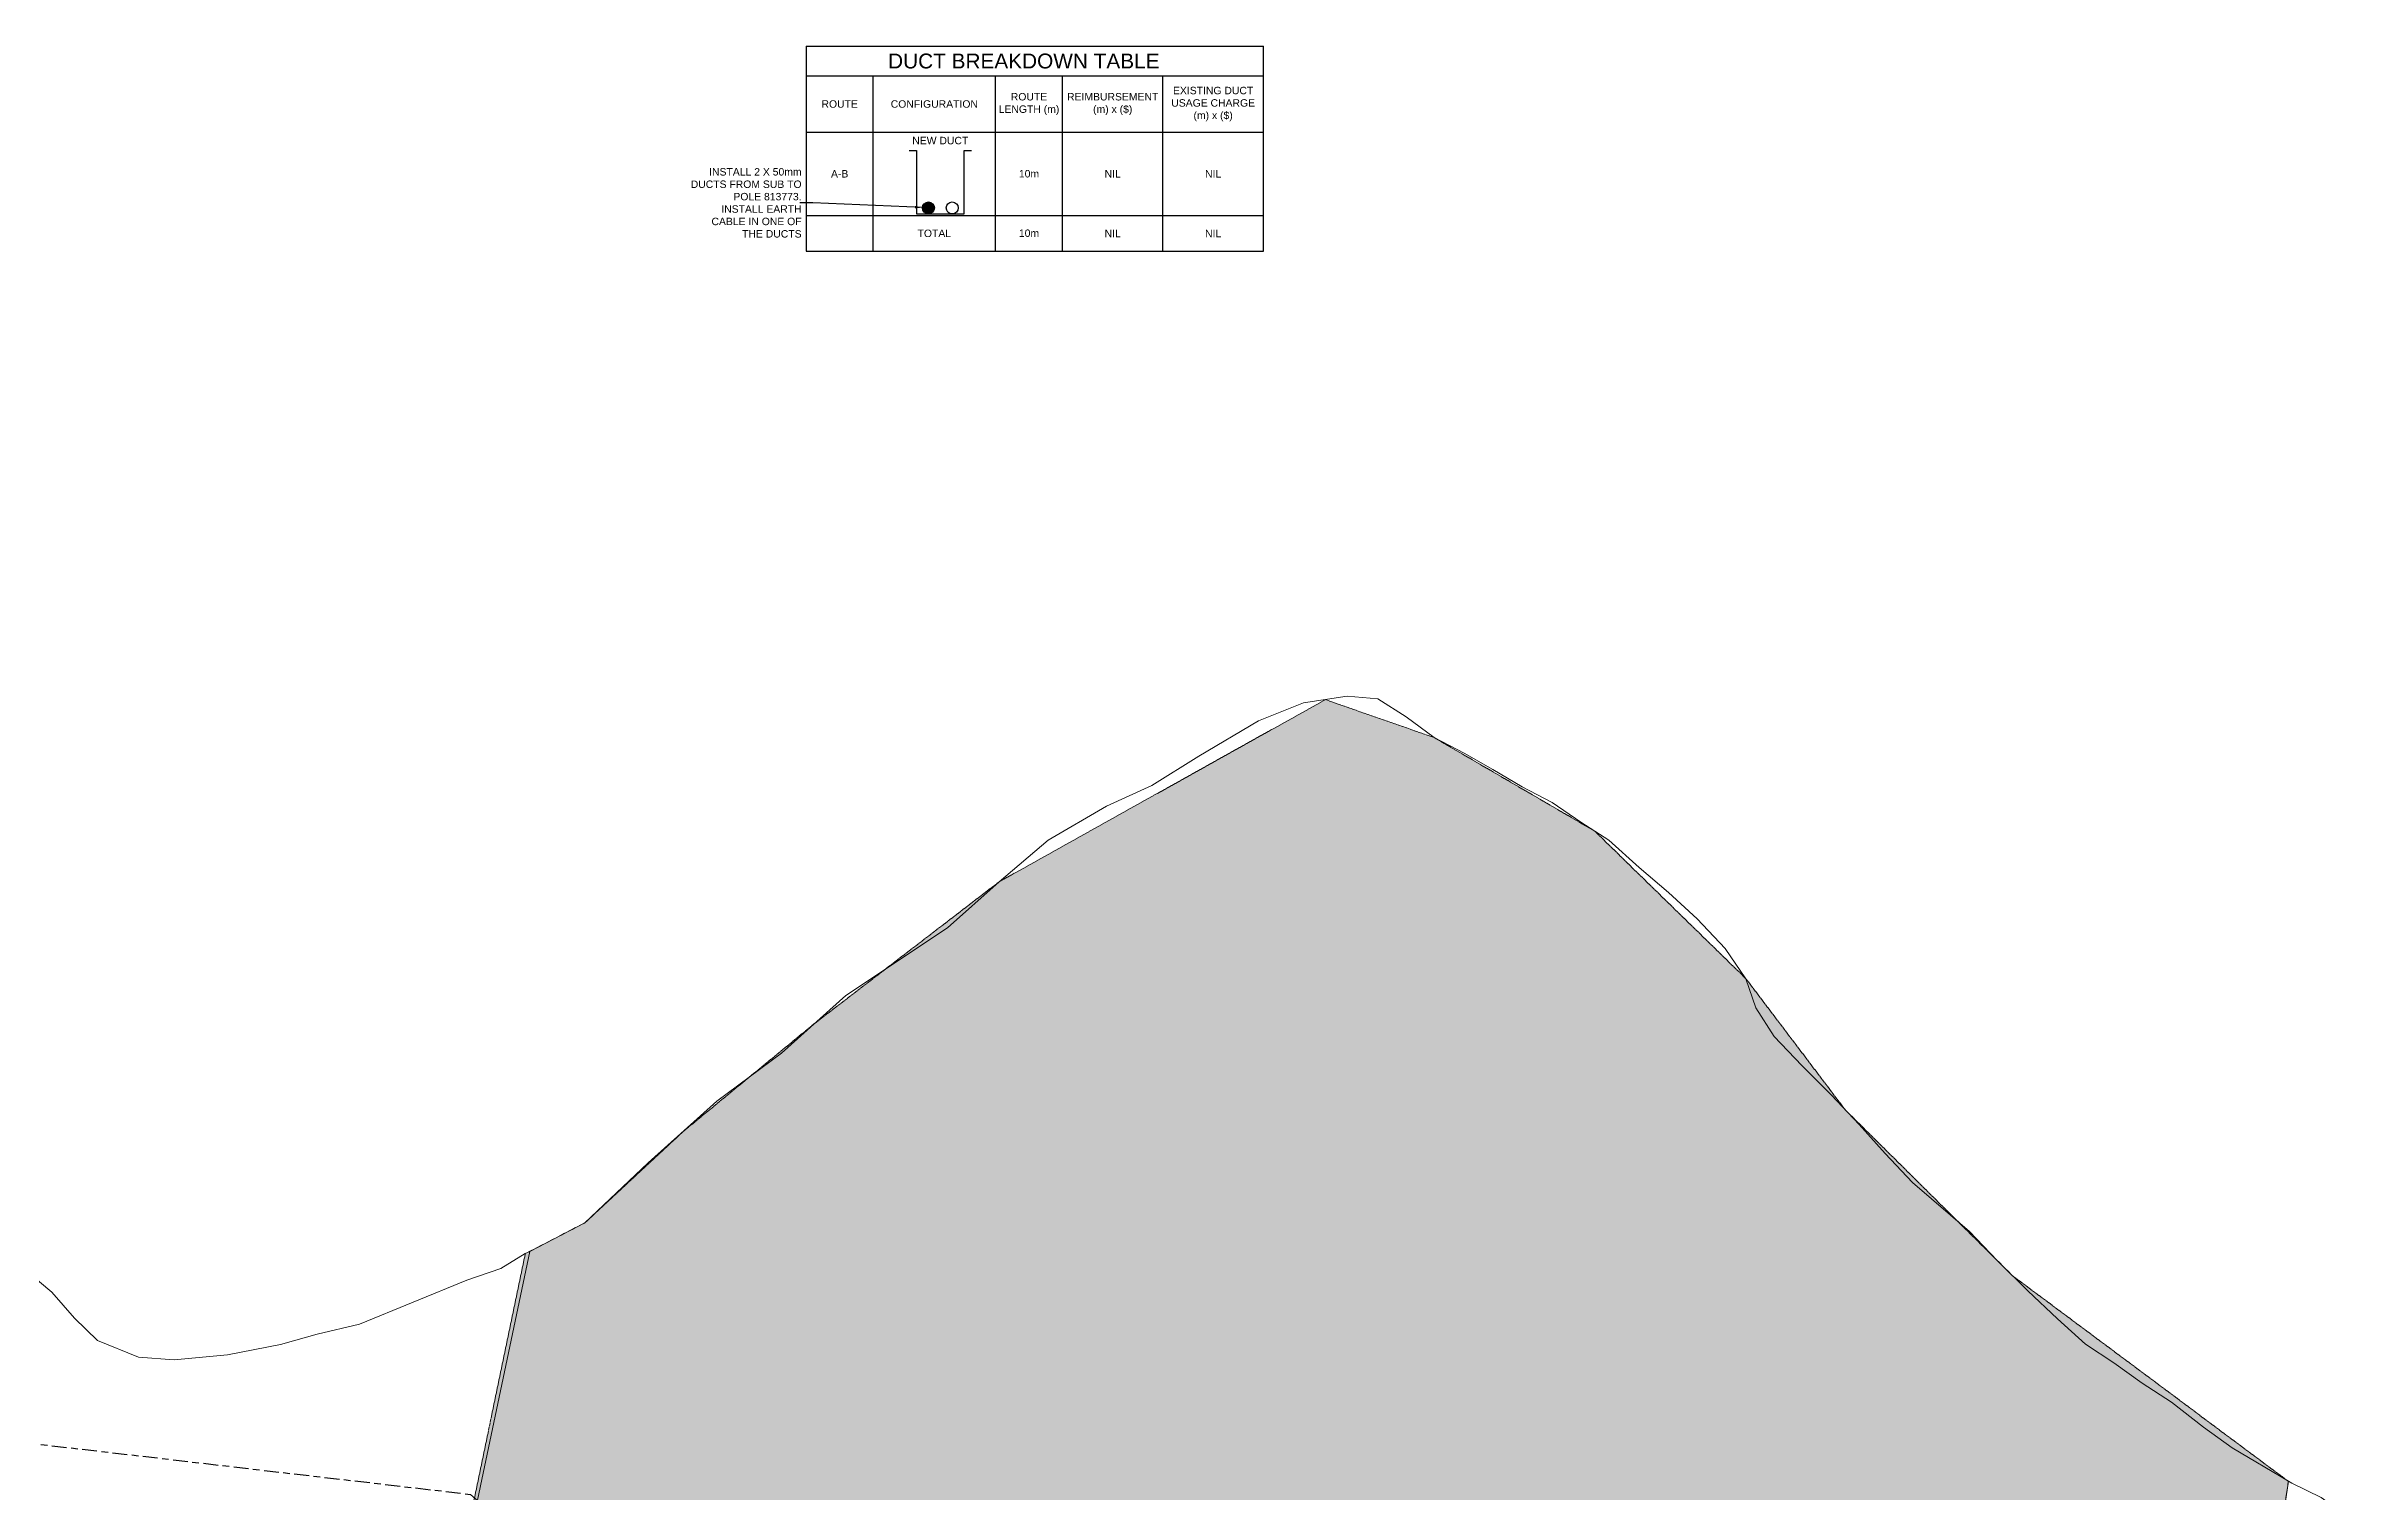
# Model space of a CAD drawing. Header units: metres. Extents: x 267914 to 271639, y 6093026 to 6094842.
# Drawn here: x 270108 to 270729, y 6094453 to 6094842 of the extents above; entities that cross this region are included whole.
import ezdxf
from ezdxf.enums import TextEntityAlignment as Align

# ---------------------------------------------------------------- set-up
doc = ezdxf.new("R2010")
doc.units = ezdxf.units.M
doc.linetypes.add('Cable Exist OH', pattern=[1, 1, 0])
doc.linetypes.add('Cable Exist UG', pattern=[8.2, 4, -1.2, 1.8, -1.2])
doc.layers.get('0').update_dxf_attribs({"color": 6})
doc.layers.add('Cadastre Land Parcels_SP_EXT', color=9, linetype='Continuous', lineweight=5)
doc.layers.add('Cadastre Roads_SP_EXT', color=9, linetype='Continuous', lineweight=5)
for name, color, linetype in [('Duct_SP_NEW', 2, 'Continuous'), ('Mains_HV_EXT', 7, 'Continuous'), ('Notes_SP_MISC', 7, 'Continuous')]:
    doc.layers.add(name, color=color, linetype=linetype)
doc.layers.get('0').freeze()
doc.styles.add('iecARIAL', font='arial.ttf', dxfattribs={"height": 2})
doc.styles.get("Standard").update_dxf_attribs({"font": 'arial.ttf'})
doc.dimstyles.get("Standard").update_dxf_attribs({"dimtxt": 0.18, "dimasz": 0.18, "dimexe": 0.18, "dimexo": 0.0625, "dimgap": 0.09, "dimtad": 0, "dimtih": 1, "dimtoh": 1, "dimdec": 4, "dimzin": 0, "dimdsep": 46, "dimtxsty": 'Standard', "dimcen": 0.09, "dimadec": 0, "dimazin": 0, "dimtfac": 1, "dimtdec": 4, "dimtofl": 0, "dimtmove": 0, "dimatfit": 3, "dimfxl": 1, "dimtolj": 1, "dimtzin": 0, "dimarcsym": 0})

# ---------------------------------------------------------------- blocks, each defined once
blk = doc.blocks.new('TRENCH_HV_2_DUCTS')
blk.add_lwpolyline([(-0.5, 4.25), (0, 4.25), (0, 0), (3.2, 0), (3.2, 4.25), (3.7, 4.25)])
blk = doc.blocks.new('DUCT_50_NEW')
blk.add_circle((0, 0.4), 0.4)
at = {"flags": 1}
blk.add_attdef('Z', (0, 0), '', height=0.2, dxfattribs=at)
at = {"flags": 9}
for tag, p in [('DUCT_CODE', (0, 0)), ('XSECT_TYPE', (0, -0.2)), ('STATE', (0, -0.6)), ('OWNED_BY', (0, -1.01)), ('OPERATED_BY', (0, -1.21)), ('FB_REFERENCE', (0, -0.4)), ('NOTES', (0, -0.8)), ('MAINTAINED_BY', (0, -1.42))]:
    blk.add_attdef(tag, text='', height=0.2, dxfattribs=at).set_placement(p, align=Align.MIDDLE_LEFT)
blk = doc.blocks.new('TRENCH_2X50_&_4X125_NEW')
for name, p in [('TRENCH_HV_2_DUCTS', (-1.6, 0)), ('DUCT_50_NEW', (-0.8, 0)), ('DUCT_50_NEW', (0.8, 0))]:
    blk.add_blockref(name, p)
blk = doc.blocks.new('CABLE_LARGE_NEW')
h = blk.add_hatch(color=256)
edge = h.paths.add_edge_path()
edge.add_arc((0, 0.8), 0.8, 0, 360)
blk.add_circle((0, 0.8), 0.8)
for tag, flags, p in [('COND_CODE', 9, (1.5, 0)), ('STATE', 9, (1.5, -0.4)), ('XSECT_SIZE', 9, (1.5, -0.6)), ('OWNED_BY', 9, (1.5, -1)), ('OPERATED_BY', 9, (1.5, -1.2)), ('Z', 1, (1.5, -1.6)), ('FB_REFERENCE', 9, (1.5, -0.2)), ('NOTES', 9, (1.5, -0.8)), ('MAINTAINED_BY', 9, (1.5, -1.4))]:
    blk.add_attdef(tag, text='', height=0.2, dxfattribs=dict(flags=flags)).set_placement(p, align=Align.MIDDLE_LEFT)

msp = doc.modelspace()

# ---------------------------------------------------------------- hatches: boundary and pattern name
at = {"layer": 'Notes_SP_MISC', "linetype": 'Cable Exist OH', "lineweight": 0}
h = msp.add_hatch(dxfattribs=at)
h.set_pattern_fill('DOTS', scale=5)
h.paths.add_polyline_path([(270294.87367, 6094417.99015), (270325.71903, 6094417.99015), (270325.71903, 6094427.51752), (270294.87367, 6094427.51752)], flags=16)
h.paths.add_polyline_path([(270368.16032, 6094375.8), (270330.76741, 6094375.8), (270330.76741, 6094396.1), (270368.16032, 6094396.1)], flags=16)
h.paths.add_polyline_path([(270392.54142, 6094372.76222), (270446.52195, 6094372.76222), (270446.52195, 6094323.68579), (270392.54142, 6094323.68579)], flags=16)
h.paths.add_polyline_path([(270562.66032, 6094301.83251), (270525.26741, 6094301.83251), (270525.26741, 6094316.74827), (270562.66032, 6094316.74827)], flags=16)
h.paths.add_polyline_path([(270623.56261, 6094279.79342), (270586.16971, 6094279.79342), (270586.16971, 6094294.70918), (270623.56261, 6094294.70918)], flags=16)
h.paths.add_polyline_path([(270546.43226, 6094188.17363), (270607.54442, 6094188.17363), (270607.54442, 6094223.87583), (270546.43226, 6094223.87583)], flags=16)
h.paths.add_polyline_path([(270610.29029, 6094219.38971), (270657.83063, 6094219.38971), (270657.83063, 6094235.65904), (270610.29029, 6094235.65904)], flags=16)
h.paths.add_polyline_path([(270621.72617, 6094206.99774), (270652.57153, 6094206.99774), (270652.57153, 6094216.52512), (270621.72617, 6094216.52512)], flags=16)
h.paths.add_polyline_path([(270621.72617, 6094194.15068), (270652.57153, 6094194.15068), (270652.57153, 6094203.67805), (270621.72617, 6094203.67805)], flags=16)
h.paths.add_polyline_path([(270621.73795, 6094179.87044), (270652.58331, 6094179.87044), (270652.58331, 6094189.39782), (270621.73795, 6094189.39782)], flags=16)
h.paths.add_polyline_path([(270147.16008, 6094087.00123), (270207.17664, 6094079.64236), (270204.76765, 6094082.90953), (270210.07705, 6094108.14978), (270325.83978, 6094122.17453), (270502.90852, 6094177.01981), (270669.04642, 6094178.49896), (270710.46836, 6094456.26428), (270636.39311, 6094511.48672), (270591.3781, 6094556.10591), (270564.69639, 6094591.35677), (270524.07257, 6094631.00491), (270480.90636, 6094656.14759), (270451.68598, 6094666.35359), (270363.99117, 6094617.38918), (270314.13328, 6094579.10181), (270278.89523, 6094550.13021), (270252.61213, 6094525.7092), (270236.65183, 6094517.45549)])

# ---------------------------------------------------------------- linework, layer by layer
at = {"layer": 'Cadastre Land Parcels_SP_EXT', "linetype": 'Continuous'}
for points in [[(270695.71407, 6094357.32338), (270710.46862, 6094456.26413), (270695.35977, 6094465.26469), (270687.6713, 6094470.78203), (270679.04023, 6094477.5212), (270671.15265, 6094482.62152), (270663.56691, 6094488.14337), (270655.98948, 6094493.14609), (270648.38519, 6094499.90839), (270640.4614, 6094507.49139), (270632.32481, 6094515.48205), (270624.80744, 6094523.3849), (270609.50073, 6094536.59443), (270602.08706, 6094544.39544), (270595.08449, 6094552.20589), (270587.6717, 6094560.00593), (270579.74129, 6094568.00268), (270572.32683, 6094575.80263), (270567.38153, 6094583.55496), (270564.69639, 6094591.35677), (270559.1272, 6094599.5081), (270551.60965, 6094607.41095), (270543.89865, 6094614.48092), (270535.9867, 6094621.23625), (270527.86001, 6094628.6061), (270520.28513, 6094633.40371), (270512.60002, 6094638.71506), (270504.51971, 6094642.88092), (270496.6392, 6094647.56723), (270488.96795, 6094651.94853), (270480.90636, 6094656.14759), (270473.34394, 6094661.76846), (270465.79018, 6094666.56766), (270457.55599, 6094667.24977), (270445.81597, 6094665.45741), (270433.66387, 6094660.6106), (270417.63088, 6094651.1583), (270405.0237, 6094643.28972), (270392.88229, 6094637.67397), (270377.15228, 6094628.56759), (270363.99117, 6094617.38918), (270350.10007, 6094605.03887), (270322.7969, 6094586.82433), (270305.46966, 6094571.37928), (270288.11256, 6094558.42707), (270269.6779, 6094541.83335), (270252.61213, 6094525.7092), (270237.82913, 6094518.01587), (270211.24976, 6094391.66056)], [(269880.7492, 6094429.93491), (270211.24976, 6094391.66056), (270237.82913, 6094518.01587), (270236.65183, 6094517.45549), (270230.04296, 6094513.45013), (270220.94471, 6094510.35054), (270192.06939, 6094498.54268), (270180.70399, 6094495.85799), (270170.84898, 6094493.05546), (270156.5845, 6094490.28597), (270142.29458, 6094488.89888), (270132.7377, 6094489.61066), (270121.69603, 6094494.14548), (270115.47379, 6094500.14159), (270109.43193, 6094507.06263), (270102.76626, 6094512.61945)]]:
    msp.add_lwpolyline(points, dxfattribs=at)
at = {"layer": 'Cadastre Roads_SP_EXT', "linetype": 'Continuous'}
msp.add_lwpolyline([(270729.12586, 6094444.91678), (270727.07619, 6094446.34733), (270719.28833, 6094451.95969), (270711.44219, 6094455.78439), (270710.46862, 6094456.26415), (270695.71405, 6094357.32331), (270703.87412, 6094356.10778), (270715.60669, 6094354.35712), (270722.96812, 6094403.63561), (270729.12586, 6094444.91678)], close=True, dxfattribs=at)
at = {"layer": 'Mains_HV_EXT', "linetype": 'Cable Exist UG'}
msp.add_lwpolyline([(270075.5426, 6094413.42856), (270075.5069, 6094411.57923), (270082.74139, 6094411.66331), (270093.13058, 6094467.73169), (270221.96594, 6094452.75779), (270226.56573, 6094448.59626)], dxfattribs=at)
at = {"layer": 'Notes_SP_MISC'}
for p, q in [((270312.14268, 6094841.95447), (270312.14268, 6094786.85047)), ((270312.14268, 6094841.95447), (270435.00443, 6094841.95447)), ((270435.00443, 6094786.85047), (270435.00443, 6094841.95447)), ((270330.14459, 6094786.85047), (270330.14459, 6094833.95447)), ((270363.02252, 6094786.85047), (270363.02252, 6094833.95447)), ((270381.02443, 6094786.85047), (270381.02443, 6094833.95447)), ((270408.01443, 6094786.85047), (270408.01443, 6094833.95447))]:
    msp.add_line(p, q, dxfattribs=at)
at = {"layer": 'Notes_SP_MISC', "flags": 128}
for points in [[(270312.14268, 6094833.95447), (270435.00443, 6094833.95447)], [(270312.14268, 6094818.87747), (270435.00443, 6094818.87747)], [(270312.14268, 6094796.45547), (270435.00443, 6094796.45547)], [(270312.14268, 6094786.85047), (270435.00443, 6094786.85047)]]:
    msp.add_lwpolyline(points, dxfattribs=at)
at = {"layer": 'Notes_SP_MISC', "color": 7, "linetype": 'Cable Exist OH', "lineweight": 0, "flags": 128}
msp.add_lwpolyline([(270147.16008, 6094087.00123), (270207.17664, 6094079.64236), (270204.76765, 6094082.90953), (270210.07705, 6094108.14978), (270325.83978, 6094122.17453), (270502.90852, 6094177.01981), (270669.04642, 6094178.49896), (270710.46836, 6094456.26428), (270636.39311, 6094511.48672), (270591.3781, 6094556.10591), (270564.69639, 6094591.35677), (270524.07257, 6094631.00491), (270480.90636, 6094656.14759), (270451.68598, 6094666.35359), (270363.99117, 6094617.38918), (270314.13328, 6094579.10181), (270278.89523, 6094550.13021), (270252.61213, 6094525.7092), (270236.65183, 6094517.45549), (270147.16012, 6094087.00122)], dxfattribs=at)

# ---------------------------------------------------------------- block references
at = {"layer": 'Duct_SP_NEW', "linetype": 'Cable Exist OH', "lineweight": 0, "xscale": 4, "yscale": 4, "zscale": 4}
msp.add_blockref('TRENCH_2X50_&_4X125_NEW', (270348.18355, 6094796.90746), dxfattribs=at)
at = {"layer": 'Duct_SP_NEW', "lineweight": 0, "xscale": 2, "yscale": 2, "zscale": 2}
msp.add_blockref('CABLE_LARGE_NEW', (270344.98356, 6094796.90747), dxfattribs=at)

# ---------------------------------------------------------------- texts
at = {"layer": 'Notes_SP_MISC', "lineweight": 0, "style": 'iecARIAL'}
for s, width, heights, insert, char_height, attachment_point in [('DUCT BREAKDOWN TABLE', 102.2167919, [0], (270370.62959, 6094837.95447), 4, 5), ('ROUTE', 47.039117, [0], (270321.14363, 6094826.41597), 2, 5), ('CONFIGURATION', 29.8155973, [0], (270346.58355, 6094826.41597), 2, 5), ('ROUTE LENGTH (m)', 18.1330421, [0], (270372.02347, 6094826.41597), 2, 5), ('REIMBURSEMENT\\P(m) x ($)', 47.039117, [0], (270394.51943, 6094826.41597), 2, 5), ('EXISTING DUCT USAGE CHARGE\\P(m) x ($)', 26.0918986, [0], (270421.50943, 6094826.41597), 2, 5), ('NEW DUCT', 47.039117, [0], (270348.18355, 6094816.5909), 2, 5), ('INSTALL 2 X 50mm DUCTS FROM SUB TO POLE 813773. INSTALL EARTH CABLE IN ONE OF THE DUCTS', 29.8155973, [0], (270310.90804, 6094799.85274), 2, 6), ('A-B', 47.039117, [0], (270321.14363, 6094807.66647), 2, 5), ('10m', 47.039117, [0], (270372.02347, 6094807.66647), 2, 5), ('NIL', 47.039117, [0], (270394.51943, 6094807.66647), 2, 5), ('NIL', 47.039117, [0], (270421.50943, 6094807.66647), 2, 5), ('TOTAL', 47.039117, [0], (270346.58355, 6094791.65297), 2, 5), ('10m', 47.039117, [2.04366], (270372.02347, 6094791.69769), 2, 5), ('NIL', 47.039117, [0], (270394.51943, 6094791.63413), 2, 5), ('NIL', 47.039117, [0], (270421.50943, 6094791.63413), 2, 5)]:
    msp.add_mtext_dynamic_manual_height_columns(s, width=width, gutter_width=10, heights=heights, dxfattribs=dict(at, insert=insert, char_height=char_height, attachment_point=attachment_point))

# ---------------------------------------------------------------- leaders
at = {"layer": 'Notes_SP_MISC'}
msp.add_leader([(270343.38706, 6094798.61346), (270313.89179, 6094799.90588), (270310.41178, 6094799.90588)], dimstyle='Standard', override={"dimasz": 2, "dimfxl": 1.25}, dxfattribs=at)

doc.saveas('drawing.dxf')
